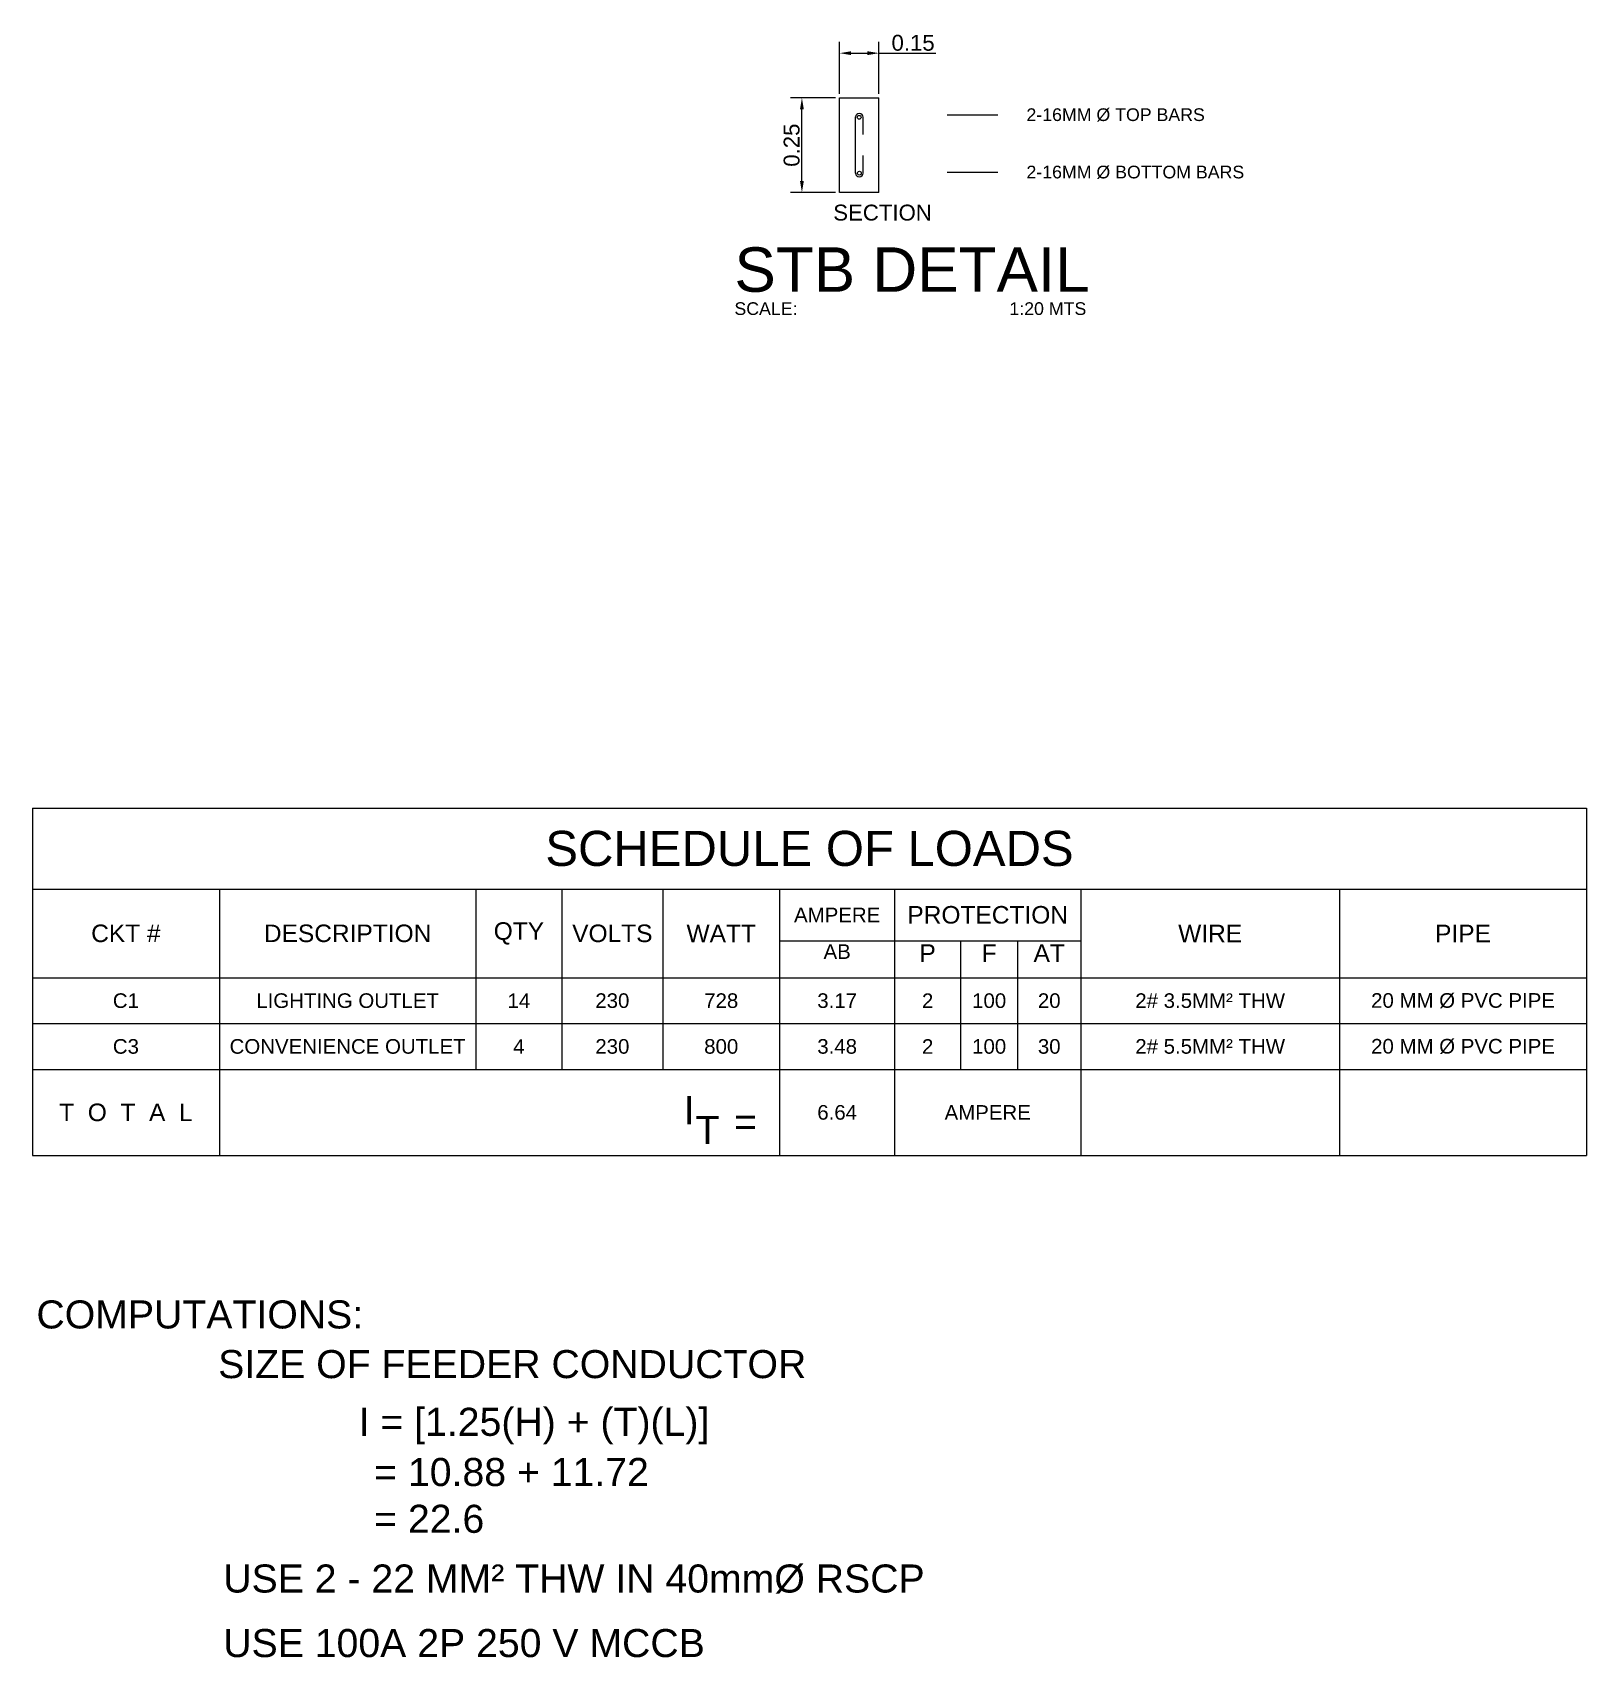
# Model space of a CAD drawing. Header units: metres. Extents: x -460 to 31334, y -1777 to 24987.
# Drawn here: x 359.77 to 384.25, y -795.61 to -770.01 of the extents above; entities that cross this region are included whole.
import ezdxf
from ezdxf import colors
from ezdxf.entities.mleader import LeaderData, LeaderLine
from ezdxf.math import Vec2, Vec3

# ---------------------------------------------------------------- set-up
doc = ezdxf.new("R2010")
doc.units = ezdxf.units.M
doc.header["$MEASUREMENT"] = 0
doc.layers.get('Defpoints').update_dxf_attribs({"color": 2})
doc.layers.add('COLUMNS', color=5, linetype='Continuous', lineweight=25)
doc.layers.add('dim.', color=10, linetype='Continuous', lineweight=15)
doc.styles.add('20', font='arial.ttf', dxfattribs={"height": 0.06})
doc.styles.add('Annotative', font='arial.ttf')
doc.styles.get("Standard").update_dxf_attribs({"font": 'arial.ttf'})
doc.dimstyles.new('D20', dxfattribs={"dimtxt": 0.25, "dimasz": 0.18, "dimexe": 0.18, "dimexo": 0.0625, "dimgap": 0.034, "dimtad": 1, "dimlfac": 0.2, "dimzin": 0, "dimdsep": 46, "dimtxsty": 'Standard', "dimcen": 0.09, "dimadec": 0, "dimazin": 0, "dimtfac": 1, "dimtofl": 0, "dimtmove": 0, "dimatfit": 3, "dimfxl": 1, "dimtolj": 1, "dimtzin": 0, "dimarcsym": 0})

# ---------------------------------------------------------------- blocks, each defined once
blk = doc.blocks.new('_None')
blk = doc.blocks.new('*D494')
at = {"color": 0, "lineweight": -2, "transparency": 16777216}
for p, q in [((372.419, -771.041), (371.708, -771.041)), ((371.888, -772.349), (371.888, -771.221)), ((372.419, -772.529), (371.708, -772.529))]:
    blk.add_line(p, q, dxfattribs=at)
at = {"color": 0, "transparency": 16777216}
for points in [[(371.858, -771.221), (371.918, -771.221), (371.888, -771.041)], [(371.858, -772.349), (371.918, -772.349), (371.888, -772.529)]]:
    blk.add_solid(points, dxfattribs=at)
at = {"layer": 'Defpoints', "color": 0, "transparency": 16777216}
for p in [(371.888, -771.041), (372.482, -771.041), (372.482, -772.529)]:
    blk.add_point(p, dxfattribs=at)
at = {"color": 0, "transparency": 16777216, "insert": (371.727, -771.785), "char_height": 0.25, "attachment_point": 5, "rotation": 90}
blk.add_mtext('\\A1;0.25', dxfattribs=at)
blk = doc.blocks.new('*D495')
at = {"color": 0, "lineweight": -2, "transparency": 16777216}
for p, q in [((372.482, -770.979), (372.482, -770.156)), ((373.1, -770.979), (373.1, -770.156)), ((372.662, -770.336), (372.92, -770.336)), ((373.1, -770.336), (373.999, -770.336))]:
    blk.add_line(p, q, dxfattribs=at)
at = {"color": 0, "transparency": 16777216}
for points in [[(372.662, -770.306), (372.662, -770.366), (372.482, -770.336)], [(372.92, -770.306), (372.92, -770.366), (373.1, -770.336)]]:
    blk.add_solid(points, dxfattribs=at)
at = {"layer": 'Defpoints', "color": 0, "transparency": 16777216}
for p in [(373.1, -770.336), (372.482, -771.041), (373.1, -771.041)]:
    blk.add_point(p, dxfattribs=at)
at = {"color": 0, "transparency": 16777216, "insert": (373.639, -770.174), "char_height": 0.25, "attachment_point": 5}
blk.add_mtext('\\A1;0.15', dxfattribs=at)
blk = doc.blocks.new('*T538')
at = {"color": 0, "linetype": 'ByBlock', "lineweight": -2, "ltscale": 0.5, "transparency": 16777216}
for p, q in [((0, 0), (24.477, 0)), ((0, 0), (0, -5.47)), ((24.477, 0), (24.477, -5.47)), ((0, -1.272), (24.477, -1.272)), ((2.943, -1.272), (2.943, -2.672)), ((6.984, -1.272), (6.984, -2.672)), ((8.338, -1.272), (8.338, -4.114)), ((9.927, -1.272), (9.927, -4.114)), ((11.768, -1.272), (11.768, -5.47)), ((13.579, -1.272), (13.579, -5.47)), ((16.512, -1.272), (16.512, -2.672)), ((20.587, -1.272), (20.587, -2.672)), ((11.768, -2.087), (16.512, -2.087)), ((14.618, -2.087), (14.618, -4.114)), ((15.517, -2.087), (15.517, -4.114)), ((0, -2.672), (2.943, -2.672)), ((2.943, -2.672), (6.984, -2.672)), ((2.943, -2.672), (2.943, -4.114)), ((6.984, -2.672), (16.512, -2.672)), ((6.984, -2.672), (6.984, -4.114)), ((16.512, -2.672), (20.587, -2.672)), ((16.512, -2.672), (16.512, -4.114)), ((20.587, -2.672), (24.477, -2.672)), ((20.587, -2.672), (20.587, -4.114)), ((0, -3.393), (2.943, -3.393)), ((2.943, -3.393), (6.984, -3.393)), ((6.984, -3.393), (16.512, -3.393)), ((16.512, -3.393), (20.587, -3.393)), ((20.587, -3.393), (24.477, -3.393)), ((0, -4.114), (2.943, -4.114)), ((2.943, -4.114), (11.768, -4.114)), ((2.943, -4.114), (2.943, -5.47)), ((11.768, -4.114), (16.512, -4.114)), ((16.512, -4.114), (20.587, -4.114)), ((16.512, -4.114), (16.512, -5.47)), ((20.587, -4.114), (24.477, -4.114)), ((20.587, -4.114), (20.587, -5.47)), ((0, -5.47), (24.477, -5.47))]:
    blk.add_line(p, q, dxfattribs=at)
at = {"color": 0, "lineweight": 5, "ltscale": 0.5, "transparency": 16777216}
for s, insert, char_height, width, attachment_point in [('{\\C7;SCHEDULE OF LOADS }', (12.238, -0.636), 0.55261, 24.36606, 5), ('{\\H1.667x;\\C7;PROTECTION}', (15.045, -1.68), 0.16578, 2.82212, 5), ('{\\fArial|b0|i0|c0|p34;\\C7;QTY}', (7.661, -1.972), 0.2763, 1.24384, 5), ('{\\C7;AMPERE}', (12.674, -1.68), 0.23025, 1.70061, 5), ('{\\C7;CKT #}', (1.471, -1.972), 0.2763, 2.83239, 5), ('{\\fArial|b0|i0|c0|p34;\\C7;DESCRIPTION}', (4.963, -1.972), 0.2763, 3.93012, 5), ('{\\C7;VOLTS}', (9.133, -1.972), 0.2763, 1.47878, 5), ('{\\C7;WATT}', (10.848, -1.972), 0.2763, 1.73031, 5), ('{\\C7;WIRE}', (18.549, -1.972), 0.2763, 3.96452, 5), ('{\\C7;PIPE}', (22.532, -1.972), 0.2763, 3.77921, 5), ('{\\C7;AB}', (12.674, -2.143), 0.2303, 1.70061, 2), ('{\\C7;P}', (14.099, -2.143), 0.2763, 0.92878, 2), ('{\\C7;F}', (15.068, -2.143), 0.2763, 0.78778, 2), ('{\\C7;AT}', (16.014, -2.143), 0.2763, 0.88451, 2), ('{\\C7;C1                 }', (1.471, -3.032), 0.23025, 2.83239, 5), ('{\\C7;LIGHTING OUTLET}', (4.963, -3.032), 0.23025, 3.93012, 5), ('{\\C7;230                }', (9.133, -3.032), 0.23025, 1.47878, 5), ('{\\C7;728}', (10.848, -3.032), 0.2303, 1.73031, 5), ('{\\C7;3.17}', (12.674, -3.032), 0.2303, 1.70061, 5), ('{\\C7;2      }', (14.099, -3.032), 0.23025, 0.92878, 5), ('{\\C7;20}', (16.014, -3.032), 0.2303, 0.88451, 5), ('{\\C7;2# 3.5MM² THW}', (18.549, -3.032), 0.23025, 3.96452, 5), ('{\\C7;20 MM %%C PVC PIPE}', (22.532, -3.032), 0.23025, 3.77921, 5), ('{\\C7;C3              }', (1.471, -3.753), 0.23025, 2.83239, 5), ('{\\C7;CONVENIENCE OUTLET }', (4.963, -3.753), 0.23025, 3.93012, 5), ('{\\C7;230                }', (9.133, -3.753), 0.23025, 1.47878, 5), ('{\\C7;800}', (10.848, -3.753), 0.2303, 1.73031, 5), ('{\\C7;3.48}', (12.674, -3.753), 0.2303, 1.70061, 5), ('{\\C7;2      }', (14.099, -3.753), 0.23025, 0.92878, 5), ('{\\C7;30', (16.014, -3.753), 0.2303, 0.88451, 5), ('{\\C7;2# 5.5MM² THW}', (18.549, -3.753), 0.23025, 3.96452, 5), ('{\\C7;20 MM %%C PVC PIPE}', (22.532, -3.753), 0.23025, 3.77921, 5), ('{\\C7;T  O  T  A  L}', (1.471, -4.792), 0.2763, 2.83239, 5), ('{\\C7;6.64}', (12.674, -4.792), 0.2303, 1.70061, 5), ('{\\C7;AMPERE   }', (15.045, -4.792), 0.23025, 2.82212, 5)]:
    blk.add_mtext(s, dxfattribs=dict(at, insert=insert, char_height=char_height, width=width, attachment_point=attachment_point))
at = {"color": 7, "lineweight": 5, "ltscale": 0.5, "transparency": 16777216, "attachment_point": 5}
for s, insert, char_height, width in [('14', (7.661, -3.032), 0.2303, 1.24384), ('100', (15.068, -3.032), 0.2303, 0.78778), ('4', (7.661, -3.753), 0.23, 1.24384), ('100', (15.068, -3.753), 0.2303, 0.78778)]:
    blk.add_mtext(s, dxfattribs=dict(at, insert=insert, char_height=char_height, width=width))

msp = doc.modelspace()

# ---------------------------------------------------------------- linework, layer by layer
at = {"color": 7}
for p, q in [((372.73174, -772.22879), (372.73174, -771.34133)), ((372.85211, -771.61973), (372.85211, -771.34607)), ((372.85211, -772.22406), (372.85211, -771.9504))]:
    msp.add_line(p, q, dxfattribs=at)
for centre in [(372.7887, -771.34599), (372.7931, -772.22646)]:
    msp.add_circle(centre, 0.03, dxfattribs=at)
for centre, start, end in [((372.7918, -771.3469), 0.788568, 174.705128), ((372.7918, -772.22323), 185.294872, 359.211432)]:
    msp.add_arc(centre, 0.06031, start, end, dxfattribs=at)
at = {"layer": 'COLUMNS', "color": 1}
for p, q in [((372.48174, -771.04133), (373.09968, -771.04133)), ((372.48174, -772.52879), (372.48174, -771.04133)), ((373.09968, -772.52879), (373.09968, -771.04133)), ((373.09968, -772.52879), (372.48174, -772.52879))]:
    msp.add_line(p, q, dxfattribs=at)

# ---------------------------------------------------------------- block references
msp.add_blockref('*T538', (359.76924, -782.23075))

# ---------------------------------------------------------------- texts
at = {"color": 7, "insert": (372.38194, -772.7221), "char_height": 0.25, "width": 4.0449216, "attachment_point": 1}
msp.add_mtext('SECTION', dxfattribs=at)
at = {"attachment_point": 1, "style": 'Annotative'}
for s, width, insert, char_height in [('I', 1.6632104, (370.02766, -786.76591), 0.44208), ('T', 1.6632104, (370.21163, -787.0779), 0.44208), ('= ', 1.6632104, (370.81804, -786.94702), 0.442085), ('COMPUTATIONS: ', 42.2650187, (359.83117, -789.98316), 0.442085), ('I = [1.25(H) + (T)(L)]', 3905.6201879, (364.90538, -791.67501), 0.442085), (' = 10.88 + 11.72\\P = 22.6', 3720.6429648, (364.9791, -792.46554), 0.442085), ('USE 2 - 22 MM{\\C7;² THW IN 40mm%%C RSCP}', 3493.9126045, (362.77363, -794.14314), 0.442085), ('USE 100A 2P 250 V MCCB', 3759.8305122, (362.77363, -795.16009), 0.442085)]:
    msp.add_mtext_dynamic_manual_height_columns(s, width=width, gutter_width=1, heights=[0], dxfattribs=dict(at, insert=insert, char_height=char_height))
at = {"insert": (362.5222, -790.76564), "char_height": 0.442085, "width": 9.8993257, "attachment_point": 1, "style": 'Annotative'}
msp.add_mtext(' SIZE OF FEEDER CONDUCTOR', dxfattribs=at)
at = {"layer": 'dim.', "color": 7, "attachment_point": 1, "style": '20'}
for s, insert, char_height in [('STB DETAIL', (370.82494, -773.39478), 0.7), ('SCALE:                                           1:20 MTS', (370.82494, -774.26002), 0.2)]:
    msp.add_mtext_dynamic_manual_height_columns(s, width=30.4640355, gutter_width=0.3, heights=[0], dxfattribs=dict(at, insert=insert, char_height=char_height))

# ---------------------------------------------------------------- dimensions: what is measured, and where the dimension line sits
at = {"color": 29}
dim = msp.add_linear_dim(base=(373.09968, -770.33613), p1=(372.48174, -771.04133), p2=(373.09968, -771.04133), text='0.15', dimstyle='D20', dxfattribs=at)
dim.commit()
dim.dimension.update_dxf_attribs({"geometry": '*D495', "text_midpoint": (373.63931, -770.17448)})
dim = msp.add_linear_dim(base=(371.88834, -771.04133), p1=(372.48174, -772.52879), p2=(372.48174, -771.04133), angle=90, text='0.25', dimstyle='D20', dxfattribs=at)
dim.commit()
dim.dimension.update_dxf_attribs({"geometry": '*D494', "text_midpoint": (371.7267, -771.78506)})

# ---------------------------------------------------------------- leaders
at = {"color": 7}
ml = msp.add_multileader_mtext('Standard', dxfattribs=at)
ml.set_content('2-16MM Ø TOP BARS', color=7)
ml.set_leader_properties()
ml.set_arrow_properties(name='NONE')
ml.build(insert=Vec2(0, 0))
ml.multileader.update_dxf_attribs({"dogleg_length": 0.36, "arrow_head_size": 0.3})
ctx = ml.context
ctx.base_point, ctx.char_height, ctx.arrow_head_size, ctx.landing_gap_size, ctx.plane_origin = Vec3(374.97461, -771.30892), 0.2, 0.3, 0.45, Vec3(374.17496, -771.30892)
notes = []
notes.append((ctx, [(0, (1, 1, 0), (374.52461, -771.30892), (1, 0), 0.45, [(0, [(374.17496, -771.30892)], 0, [])])]))
ctx.mtext.insert, ctx.mtext.flow_direction = Vec3(375.42461, -771.2049), 5
ml = msp.add_multileader_mtext('Standard', dxfattribs=at)
ml.set_content('2-16MM Ø BOTTOM BARS', color=7)
ml.set_leader_properties()
ml.set_arrow_properties(name='NONE')
ml.build(insert=Vec2(0, 0))
ml.multileader.update_dxf_attribs({"dogleg_length": 0.36, "arrow_head_size": 0.3})
ctx = ml.context
ctx.base_point, ctx.char_height, ctx.arrow_head_size, ctx.landing_gap_size, ctx.plane_origin = Vec3(374.97461, -772.21247), 0.2, 0.3, 0.45, Vec3(374.17496, -772.21247)
notes.append((ctx, [(0, (1, 1, 0), (374.52461, -772.21247), (1, 0), 0.45, [(0, [(374.17496, -772.21247)], 0, [])])]))
ctx.mtext.insert, ctx.mtext.flow_direction = Vec3(375.42461, -772.10844), 5
for ctx, leaders in notes:
    for number, flags, end, landing, length, lines in leaders:
        leader = LeaderData()
        leader.index, (leader.has_last_leader_line, leader.has_dogleg_vector, leader.attachment_direction) = number, flags
        leader.last_leader_point, leader.dogleg_vector, leader.dogleg_length = Vec3(end), Vec3(landing), length
        for number, points, colour, breaks in lines:
            line = LeaderLine()
            line.index, line.vertices, line.color, line.breaks = number, Vec3.list(points), colors.encode_raw_color(colour), breaks
            leader.lines.append(line)
        ctx.leaders.append(leader)

doc.saveas('drawing.dxf')
